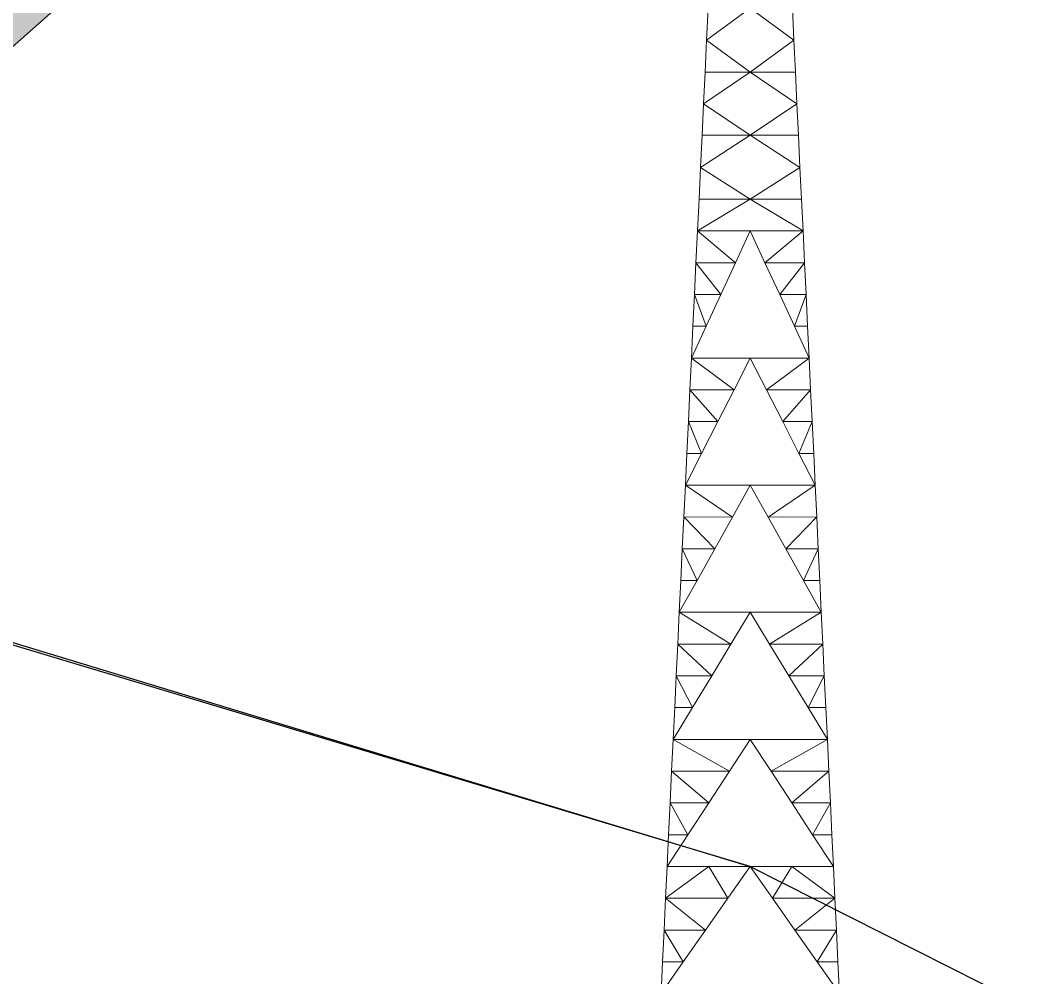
# Model space of a CAD drawing. Header units: millimetres. Extents: x 674 to 5889, y -153 to 3954.
# Drawn here: x 2066.29 to 2106.99, y 1977.63 to 2016.65 of the extents above; entities that cross this region are included whole.
import ezdxf

# ---------------------------------------------------------------- set-up
doc = ezdxf.new("R2010")
doc.units = ezdxf.units.MM
for name, color, linetype, transparency in [('Cables2', 3, 'Continuous', 0.65), ('Effective Aperture Area', 2, 'Continuous', 0.75), ('Effective Aperture2', 2, 'Continuous', 0.9)]:
    doc.layers.add(name, color=color, linetype=linetype, transparency=transparency)
doc.layers.add('Ropes', color=3, linetype='Continuous')
doc.layers.add('Towers', color=1, linetype='Continuous', lineweight=0)

msp = doc.modelspace()

# ---------------------------------------------------------------- hatches: boundary and pattern name
at = {"layer": 'Effective Aperture2'}
h = msp.add_hatch(color=256, dxfattribs=at)
h.dxf.hatch_style = 1
h.paths.add_polyline_path([(1976.072, 1989.293), (1976.072, 2006.44), (1971.758, 2006.44), (1936.318, 1966.733)])
h.paths.add_polyline_path([(1998.611, 2011.403), (1981.172, 2016.64), (1981.172, 2006.44)])
h.paths.add_polyline_path([(2004.167, 2005.237), (2003.566, 2005.838), (2006.701, 2008.973), (1998.611, 2011.403), (1981.172, 2006.44), (1976.072, 2006.44), (1976.072, 1989.293)])
h.paths.add_polyline_path([(2076.395, 2071.454), (2051.767, 2096.082), (1980.862, 2016.64), (1981.172, 2016.64), (1998.611, 2011.403), (2023.398, 2018.457)])
h.paths.add_polyline_path([(2101.023, 2046.826), (2076.395, 2071.454), (2023.398, 2018.457), (2090.697, 2037.61)])
h.paths.add_polyline_path([(2090.697, 2037.61), (2023.398, 2018.457), (2014.384, 2009.444), (2017.991, 2005.838), (2017.795, 2005.642), (2045.543, 1997.308)])
h.paths.add_polyline_path([(2023.398, 2018.457), (1998.611, 2011.403), (2006.701, 2008.973), (2010.778, 2013.05), (2014.384, 2009.444)])
h.paths.add_polyline_path([(2045.543, 1997.308), (2017.795, 2005.642), (2010.778, 1998.625), (2010.177, 1999.226), (1976.072, 1939.129), (1976.072, 1935.304)])
h.paths.add_polyline_path([(1976.072, 1939.129), (1971.674, 1931.378), (1976.072, 1935.304)])

# ---------------------------------------------------------------- linework, layer by layer
at = {"layer": 'Cables2'}
msp.add_line((2017.991, 2005.838), (2096.072, 1982.133), dxfattribs=at)
at = {"layer": 'Effective Aperture Area'}
msp.add_line((1971.674, 1931.378), (2101.023, 2046.826), dxfattribs=at)
at = {"layer": 'Ropes'}
for q in [(1981.172, 2016.64), (2211.072, 1924.14)]:
    msp.add_line((2096.072, 1982.133), q, dxfattribs=at)
at = {"layer": 'Towers'}
for p, q in [((2096.072, 2017.126), (2094.292, 2015.819)), ((2096.072, 2017.126), (2094.292, 2015.819)), ((2094.355, 2017.126), (2094.292, 2015.819)), ((2094.355, 2017.126), (2094.292, 2015.819)), ((2094.292, 2015.819), (2094.354, 2017.115)), ((2094.292, 2015.819), (2094.354, 2017.115)), ((2096.073, 2017.126), (2097.852, 2015.819)), ((2096.073, 2017.126), (2097.852, 2015.819)), ((2097.79, 2017.126), (2097.852, 2015.819)), ((2097.79, 2017.126), (2097.852, 2015.819)), ((2097.852, 2015.819), (2097.79, 2017.115)), ((2097.852, 2015.819), (2097.79, 2017.115)), ((2094.292, 2015.819), (2094.23, 2014.524)), ((2094.23, 2014.523), (2094.292, 2015.819)), ((2094.292, 2015.819), (2094.23, 2014.524)), ((2094.23, 2014.523), (2094.292, 2015.819)), ((2094.292, 2015.819), (2096.072, 2014.524)), ((2094.292, 2015.819), (2096.072, 2014.524)), ((2097.852, 2015.819), (2096.072, 2014.524)), ((2097.852, 2015.819), (2096.072, 2014.524)), ((2097.852, 2015.819), (2097.914, 2014.524)), ((2097.914, 2014.523), (2097.852, 2015.819)), ((2097.852, 2015.819), (2097.914, 2014.524)), ((2097.914, 2014.523), (2097.852, 2015.819)), ((2096.072, 2014.524), (2094.168, 2013.228)), ((2096.072, 2014.524), (2094.168, 2013.228)), ((2094.23, 2014.524), (2094.168, 2013.228)), ((2094.23, 2014.524), (2094.168, 2013.228)), ((2094.168, 2013.228), (2094.23, 2014.523)), ((2094.168, 2013.228), (2094.23, 2014.523)), ((2096.072, 2014.524), (2094.23, 2014.523)), ((2096.072, 2014.524), (2094.23, 2014.523)), ((2094.23, 2014.524), (2094.23, 2014.523)), ((2094.23, 2014.524), (2094.23, 2014.523)), ((2096.072, 2014.524), (2097.914, 2014.523)), ((2096.072, 2014.524), (2097.976, 2013.228)), ((2096.072, 2014.524), (2097.914, 2014.523)), ((2096.072, 2014.524), (2097.976, 2013.228)), ((2097.914, 2014.524), (2097.914, 2014.523)), ((2097.914, 2014.524), (2097.976, 2013.228)), ((2097.914, 2014.524), (2097.914, 2014.523)), ((2097.914, 2014.524), (2097.976, 2013.228)), ((2097.976, 2013.228), (2097.914, 2014.523)), ((2097.976, 2013.228), (2097.914, 2014.523)), ((2094.106, 2011.932), (2094.168, 2013.228)), ((2094.106, 2011.932), (2094.168, 2013.228)), ((2094.168, 2013.228), (2094.107, 2011.944)), ((2094.168, 2013.228), (2094.107, 2011.944)), ((2094.168, 2013.228), (2096.072, 2011.944)), ((2094.168, 2013.228), (2096.072, 2011.944)), ((2097.976, 2013.228), (2096.073, 2011.944)), ((2097.976, 2013.228), (2096.073, 2011.944)), ((2097.976, 2013.228), (2098.038, 2011.944)), ((2098.038, 2011.932), (2097.976, 2013.228)), ((2097.976, 2013.228), (2098.038, 2011.944)), ((2098.038, 2011.932), (2097.976, 2013.228)), ((2096.072, 2011.944), (2094.044, 2010.637)), ((2096.072, 2011.944), (2094.044, 2010.637)), ((2094.107, 2011.944), (2094.044, 2010.637)), ((2094.107, 2011.944), (2094.044, 2010.637)), ((2094.044, 2010.637), (2094.106, 2011.932)), ((2094.044, 2010.637), (2094.106, 2011.932)), ((2096.072, 2011.944), (2094.106, 2011.932)), ((2096.072, 2011.944), (2094.106, 2011.932)), ((2094.107, 2011.944), (2094.106, 2011.932)), ((2094.107, 2011.944), (2094.106, 2011.932)), ((2096.073, 2011.944), (2094.107, 2011.944)), ((2094.107, 2011.944), (2096.072, 2011.944)), ((2096.072, 2011.944), (2098.038, 2011.944)), ((2098.038, 2011.944), (2096.073, 2011.944)), ((2096.073, 2011.944), (2098.038, 2011.932)), ((2096.073, 2011.944), (2098.1, 2010.637)), ((2096.073, 2011.944), (2098.038, 2011.932)), ((2096.073, 2011.944), (2098.1, 2010.637)), ((2098.038, 2011.944), (2098.038, 2011.932)), ((2098.038, 2011.944), (2098.1, 2010.637)), ((2098.038, 2011.944), (2098.038, 2011.932)), ((2098.038, 2011.944), (2098.1, 2010.637)), ((2098.1, 2010.637), (2098.038, 2011.932)), ((2098.1, 2010.637), (2098.038, 2011.932)), ((2094.044, 2010.637), (2093.982, 2009.335)), ((2093.982, 2009.341), (2094.044, 2010.637)), ((2094.044, 2010.637), (2093.982, 2009.335)), ((2093.982, 2009.341), (2094.044, 2010.637)), ((2094.044, 2010.637), (2096.073, 2009.335)), ((2094.044, 2010.637), (2096.073, 2009.335)), ((2098.1, 2010.637), (2096.072, 2009.335)), ((2098.1, 2010.637), (2096.072, 2009.335)), ((2098.1, 2010.637), (2098.162, 2009.335)), ((2098.162, 2009.341), (2098.1, 2010.637)), ((2098.1, 2010.637), (2098.162, 2009.335)), ((2098.162, 2009.341), (2098.1, 2010.637)), ((2093.92, 2008.045), (2093.982, 2009.341)), ((2093.92, 2008.045), (2093.982, 2009.341)), ((2096.073, 2009.335), (2093.92, 2008.045)), ((2096.073, 2009.335), (2093.92, 2008.045)), ((2093.982, 2009.335), (2093.92, 2008.045)), ((2093.982, 2009.335), (2093.92, 2008.045)), ((2096.073, 2009.335), (2093.982, 2009.341)), ((2096.073, 2009.335), (2093.982, 2009.341)), ((2093.982, 2009.335), (2093.982, 2009.341)), ((2093.982, 2009.335), (2093.982, 2009.341)), ((2096.072, 2009.335), (2098.162, 2009.341)), ((2096.072, 2009.335), (2098.162, 2009.341)), ((2096.072, 2009.335), (2098.224, 2008.045)), ((2096.072, 2009.335), (2098.224, 2008.045)), ((2098.162, 2009.335), (2098.162, 2009.341)), ((2098.224, 2008.045), (2098.162, 2009.341)), ((2098.162, 2009.335), (2098.162, 2009.341)), ((2098.224, 2008.045), (2098.162, 2009.341)), ((2098.162, 2009.335), (2098.224, 2008.045)), ((2098.162, 2009.335), (2098.224, 2008.045)), ((2093.858, 2006.749), (2093.921, 2008.047)), ((2093.858, 2006.749), (2093.921, 2008.047)), ((2093.92, 2008.045), (2093.858, 2006.749)), ((2093.92, 2008.045), (2093.858, 2006.749)), ((2093.859, 2006.75), (2093.92, 2008.045)), ((2093.859, 2006.75), (2093.92, 2008.045)), ((2096.072, 2008.047), (2093.92, 2008.045)), ((2096.072, 2008.047), (2093.92, 2008.045)), ((2093.921, 2008.047), (2093.92, 2008.045)), ((2093.921, 2008.047), (2093.92, 2008.045)), ((2093.92, 2008.045), (2095.472, 2006.749)), ((2093.92, 2008.045), (2095.472, 2006.749)), ((2096.072, 2008.047), (2093.921, 2008.047)), ((2093.921, 2008.047), (2096.072, 2008.047)), ((2095.472, 2006.749), (2096.072, 2008.047)), ((2095.472, 2006.749), (2096.072, 2008.047)), ((2098.224, 2008.047), (2096.072, 2008.047)), ((2096.072, 2008.047), (2098.224, 2008.047)), ((2096.072, 2008.047), (2098.224, 2008.045)), ((2096.673, 2006.749), (2096.072, 2008.047)), ((2096.072, 2008.047), (2098.224, 2008.045)), ((2096.673, 2006.749), (2096.072, 2008.047)), ((2098.224, 2008.045), (2096.673, 2006.749)), ((2098.224, 2008.045), (2096.673, 2006.749)), ((2098.224, 2008.047), (2098.224, 2008.045)), ((2098.286, 2006.749), (2098.224, 2008.047)), ((2098.224, 2008.047), (2098.224, 2008.045)), ((2098.286, 2006.749), (2098.224, 2008.047)), ((2098.224, 2008.045), (2098.286, 2006.749)), ((2098.286, 2006.75), (2098.224, 2008.045)), ((2098.224, 2008.045), (2098.286, 2006.749)), ((2098.286, 2006.75), (2098.224, 2008.045)), ((2093.859, 2006.75), (2093.797, 2005.455)), ((2093.797, 2005.454), (2093.859, 2006.75)), ((2093.859, 2006.75), (2093.797, 2005.455)), ((2093.797, 2005.454), (2093.859, 2006.75)), ((2093.797, 2005.455), (2093.858, 2006.749)), ((2093.797, 2005.455), (2093.858, 2006.749)), ((2093.858, 2006.749), (2093.859, 2006.75)), ((2093.858, 2006.749), (2093.859, 2006.75)), ((2093.859, 2006.75), (2094.872, 2005.455)), ((2095.472, 2006.749), (2093.859, 2006.75)), ((2093.859, 2006.75), (2094.872, 2005.455)), ((2095.472, 2006.749), (2093.859, 2006.75)), ((2094.872, 2005.455), (2095.472, 2006.749)), ((2094.872, 2005.455), (2095.472, 2006.749)), ((2096.673, 2006.749), (2098.286, 2006.75)), ((2096.673, 2006.749), (2098.286, 2006.75)), ((2097.272, 2005.455), (2096.673, 2006.749)), ((2097.272, 2005.455), (2096.673, 2006.749)), ((2098.286, 2006.75), (2097.272, 2005.455)), ((2098.286, 2006.75), (2097.272, 2005.455)), ((2098.286, 2006.75), (2098.348, 2005.455)), ((2098.286, 2006.749), (2098.286, 2006.75)), ((2098.348, 2005.454), (2098.286, 2006.75)), ((2098.286, 2006.75), (2098.348, 2005.455)), ((2098.286, 2006.749), (2098.286, 2006.75)), ((2098.348, 2005.454), (2098.286, 2006.75)), ((2098.348, 2005.455), (2098.286, 2006.749)), ((2098.348, 2005.455), (2098.286, 2006.749)), ((2093.734, 2004.156), (2093.797, 2005.455)), ((2093.734, 2004.156), (2093.797, 2005.455)), ((2093.797, 2005.454), (2093.734, 2004.156)), ((2093.797, 2005.454), (2093.734, 2004.156)), ((2093.735, 2004.159), (2093.797, 2005.454)), ((2093.735, 2004.159), (2093.797, 2005.454)), ((2094.872, 2005.455), (2093.797, 2005.454)), ((2094.872, 2005.455), (2093.797, 2005.454)), ((2093.797, 2005.455), (2093.797, 2005.454)), ((2093.797, 2005.455), (2093.797, 2005.454)), ((2093.797, 2005.454), (2094.271, 2004.156)), ((2093.797, 2005.454), (2094.271, 2004.156)), ((2094.271, 2004.156), (2094.872, 2005.455)), ((2094.271, 2004.156), (2094.872, 2005.455)), ((2097.873, 2004.156), (2097.272, 2005.455)), ((2097.272, 2005.455), (2098.348, 2005.454)), ((2097.873, 2004.156), (2097.272, 2005.455)), ((2097.272, 2005.455), (2098.348, 2005.454)), ((2098.348, 2005.454), (2097.873, 2004.156)), ((2098.348, 2005.454), (2097.873, 2004.156)), ((2098.41, 2004.156), (2098.348, 2005.455)), ((2098.348, 2005.455), (2098.348, 2005.454)), ((2098.41, 2004.156), (2098.348, 2005.455)), ((2098.348, 2005.455), (2098.348, 2005.454)), ((2098.348, 2005.454), (2098.41, 2004.156)), ((2098.41, 2004.159), (2098.348, 2005.454)), ((2098.348, 2005.454), (2098.41, 2004.156)), ((2098.41, 2004.159), (2098.348, 2005.454)), ((2093.673, 2002.863), (2093.735, 2004.159)), ((2093.673, 2002.863), (2093.735, 2004.159)), ((2093.673, 2002.863), (2094.271, 2004.156)), ((2093.673, 2002.863), (2094.271, 2004.156)), ((2093.673, 2002.863), (2093.734, 2004.156)), ((2093.673, 2002.863), (2093.734, 2004.156)), ((2093.734, 2004.156), (2093.735, 2004.159)), ((2093.734, 2004.156), (2093.735, 2004.159)), ((2094.271, 2004.156), (2093.735, 2004.159)), ((2094.271, 2004.156), (2093.735, 2004.159)), ((2097.873, 2004.156), (2098.41, 2004.159)), ((2097.873, 2004.156), (2098.41, 2004.159)), ((2098.472, 2002.863), (2097.873, 2004.156)), ((2098.472, 2002.863), (2097.873, 2004.156)), ((2098.41, 2004.156), (2098.41, 2004.159)), ((2098.472, 2002.863), (2098.41, 2004.159)), ((2098.41, 2004.156), (2098.41, 2004.159)), ((2098.472, 2002.863), (2098.41, 2004.159)), ((2098.472, 2002.863), (2098.41, 2004.156)), ((2098.472, 2002.863), (2098.41, 2004.156)), ((2093.673, 2002.863), (2093.611, 2001.567)), ((2093.611, 2001.567), (2093.673, 2002.863)), ((2093.673, 2002.863), (2093.611, 2001.567)), ((2093.611, 2001.567), (2093.673, 2002.863)), ((2093.611, 2001.567), (2093.673, 2002.862)), ((2093.611, 2001.567), (2093.673, 2002.862)), ((2093.673, 2002.863), (2095.411, 2001.567)), ((2096.072, 2002.862), (2093.673, 2002.863)), ((2093.673, 2002.863), (2095.411, 2001.567)), ((2096.072, 2002.862), (2093.673, 2002.863)), ((2093.673, 2002.862), (2093.673, 2002.863)), ((2093.673, 2002.862), (2093.673, 2002.863)), ((2096.072, 2002.862), (2093.673, 2002.862)), ((2093.673, 2002.862), (2096.072, 2002.862)), ((2095.411, 2001.567), (2096.072, 2002.862)), ((2095.411, 2001.567), (2096.072, 2002.862)), ((2096.072, 2002.862), (2098.472, 2002.863)), ((2096.072, 2002.862), (2098.472, 2002.863)), ((2098.472, 2002.862), (2096.072, 2002.862)), ((2096.072, 2002.862), (2098.472, 2002.862)), ((2096.734, 2001.567), (2096.072, 2002.862)), ((2096.734, 2001.567), (2096.072, 2002.862)), ((2098.472, 2002.863), (2096.734, 2001.567)), ((2098.472, 2002.863), (2096.734, 2001.567)), ((2098.472, 2002.863), (2098.534, 2001.567)), ((2098.472, 2002.862), (2098.472, 2002.863)), ((2098.534, 2001.567), (2098.472, 2002.863)), ((2098.472, 2002.863), (2098.534, 2001.567)), ((2098.472, 2002.862), (2098.472, 2002.863)), ((2098.534, 2001.567), (2098.472, 2002.863)), ((2098.534, 2001.567), (2098.472, 2002.862)), ((2098.534, 2001.567), (2098.472, 2002.862)), ((2093.549, 2000.271), (2093.611, 2001.567)), ((2093.611, 2001.567), (2093.549, 2000.271)), ((2093.549, 2000.272), (2093.611, 2001.567)), ((2093.549, 2000.271), (2093.611, 2001.567)), ((2093.611, 2001.567), (2093.549, 2000.271)), ((2093.549, 2000.272), (2093.611, 2001.567)), ((2093.611, 2001.567), (2094.749, 2000.271)), ((2095.411, 2001.567), (2093.611, 2001.567)), ((2093.611, 2001.567), (2094.749, 2000.271)), ((2095.411, 2001.567), (2093.611, 2001.567)), ((2093.611, 2001.567), (2093.611, 2001.567)), ((2093.611, 2001.567), (2093.611, 2001.567)), ((2094.749, 2000.271), (2095.411, 2001.567)), ((2094.749, 2000.271), (2095.411, 2001.567)), ((2097.396, 2000.271), (2096.734, 2001.567)), ((2096.734, 2001.567), (2098.534, 2001.567)), ((2097.396, 2000.271), (2096.734, 2001.567)), ((2096.734, 2001.567), (2098.534, 2001.567)), ((2098.534, 2001.567), (2097.396, 2000.271)), ((2098.534, 2001.567), (2097.396, 2000.271)), ((2098.596, 2000.271), (2098.534, 2001.567)), ((2098.534, 2001.567), (2098.596, 2000.271)), ((2098.534, 2001.567), (2098.534, 2001.567)), ((2098.596, 2000.272), (2098.534, 2001.567)), ((2098.596, 2000.271), (2098.534, 2001.567)), ((2098.534, 2001.567), (2098.596, 2000.271)), ((2098.534, 2001.567), (2098.534, 2001.567)), ((2098.596, 2000.272), (2098.534, 2001.567)), ((2093.549, 2000.272), (2093.487, 1998.977)), ((2093.487, 1998.976), (2093.549, 2000.272)), ((2093.549, 2000.272), (2093.487, 1998.977)), ((2093.487, 1998.976), (2093.549, 2000.272)), ((2093.487, 1998.977), (2093.549, 2000.271)), ((2093.487, 1998.977), (2093.549, 2000.271)), ((2093.549, 2000.272), (2094.087, 1998.977)), ((2094.749, 2000.271), (2093.549, 2000.272)), ((2093.549, 2000.272), (2094.087, 1998.977)), ((2094.749, 2000.271), (2093.549, 2000.272)), ((2093.549, 2000.271), (2093.549, 2000.272)), ((2093.549, 2000.271), (2093.549, 2000.272)), ((2094.087, 1998.977), (2094.749, 2000.271)), ((2094.087, 1998.977), (2094.749, 2000.271)), ((2097.396, 2000.271), (2098.596, 2000.272)), ((2097.396, 2000.271), (2098.596, 2000.272)), ((2098.057, 1998.977), (2097.396, 2000.271)), ((2098.057, 1998.977), (2097.396, 2000.271)), ((2098.596, 2000.272), (2098.057, 1998.977)), ((2098.596, 2000.272), (2098.057, 1998.977)), ((2098.596, 2000.272), (2098.658, 1998.977)), ((2098.596, 2000.271), (2098.596, 2000.272)), ((2098.658, 1998.976), (2098.596, 2000.272)), ((2098.596, 2000.272), (2098.658, 1998.977)), ((2098.596, 2000.271), (2098.596, 2000.272)), ((2098.658, 1998.976), (2098.596, 2000.272)), ((2098.658, 1998.977), (2098.596, 2000.271)), ((2098.658, 1998.977), (2098.596, 2000.271)), ((2093.425, 1997.681), (2094.087, 1998.977)), ((2093.425, 1997.681), (2094.087, 1998.977)), ((2093.425, 1997.681), (2093.487, 1998.977)), ((2093.425, 1997.681), (2093.487, 1998.977)), ((2093.425, 1997.681), (2093.487, 1998.976)), ((2093.425, 1997.681), (2093.487, 1998.976)), ((2094.087, 1998.977), (2093.487, 1998.976)), ((2094.087, 1998.977), (2093.487, 1998.976)), ((2093.487, 1998.977), (2093.487, 1998.976)), ((2093.487, 1998.977), (2093.487, 1998.976)), ((2098.72, 1997.681), (2098.057, 1998.977)), ((2098.057, 1998.977), (2098.658, 1998.976)), ((2098.72, 1997.681), (2098.057, 1998.977)), ((2098.057, 1998.977), (2098.658, 1998.976)), ((2098.72, 1997.681), (2098.658, 1998.977)), ((2098.658, 1998.977), (2098.658, 1998.976)), ((2098.72, 1997.681), (2098.658, 1998.977)), ((2098.658, 1998.977), (2098.658, 1998.976)), ((2098.72, 1997.681), (2098.658, 1998.976)), ((2098.72, 1997.681), (2098.658, 1998.976)), ((2093.425, 1997.681), (2093.363, 1996.382)), ((2093.363, 1996.385), (2093.425, 1997.681)), ((2093.425, 1997.681), (2093.363, 1996.382)), ((2093.363, 1996.385), (2093.425, 1997.681)), ((2093.363, 1996.382), (2093.425, 1997.68)), ((2093.363, 1996.382), (2093.425, 1997.68)), ((2093.425, 1997.681), (2095.347, 1996.382)), ((2093.425, 1997.681), (2096.072, 1997.68)), ((2093.425, 1997.681), (2095.347, 1996.382)), ((2093.425, 1997.681), (2096.072, 1997.68)), ((2093.425, 1997.681), (2093.425, 1997.68)), ((2093.425, 1997.681), (2093.425, 1997.68)), ((2093.425, 1997.68), (2096.072, 1997.68)), ((2096.072, 1997.68), (2093.425, 1997.68)), ((2095.347, 1996.382), (2096.072, 1997.68)), ((2095.347, 1996.382), (2096.072, 1997.68)), ((2098.72, 1997.681), (2096.072, 1997.68)), ((2098.72, 1997.681), (2096.072, 1997.68)), ((2096.072, 1997.68), (2098.72, 1997.68)), ((2098.72, 1997.68), (2096.072, 1997.68)), ((2096.798, 1996.382), (2096.072, 1997.68)), ((2096.798, 1996.382), (2096.072, 1997.68)), ((2098.72, 1997.681), (2096.798, 1996.382)), ((2098.72, 1997.681), (2096.798, 1996.382)), ((2098.72, 1997.681), (2098.782, 1996.382)), ((2098.72, 1997.681), (2098.72, 1997.68)), ((2098.782, 1996.385), (2098.72, 1997.681)), ((2098.72, 1997.681), (2098.782, 1996.382)), ((2098.72, 1997.681), (2098.72, 1997.68)), ((2098.782, 1996.385), (2098.72, 1997.681)), ((2098.782, 1996.382), (2098.72, 1997.68)), ((2098.782, 1996.382), (2098.72, 1997.68)), ((2093.363, 1996.385), (2093.301, 1995.089)), ((2093.301, 1995.089), (2093.363, 1996.385)), ((2093.363, 1996.385), (2093.301, 1995.089)), ((2093.301, 1995.089), (2093.363, 1996.385)), ((2093.301, 1995.089), (2093.363, 1996.382)), ((2093.301, 1995.089), (2093.363, 1996.382)), ((2093.363, 1996.385), (2094.625, 1995.089)), ((2095.347, 1996.382), (2093.363, 1996.385)), ((2093.363, 1996.385), (2094.625, 1995.089)), ((2095.347, 1996.382), (2093.363, 1996.385)), ((2093.363, 1996.382), (2093.363, 1996.385)), ((2093.363, 1996.382), (2093.363, 1996.385)), ((2094.625, 1995.089), (2095.347, 1996.382)), ((2094.625, 1995.089), (2095.347, 1996.382)), ((2096.798, 1996.382), (2098.782, 1996.385)), ((2096.798, 1996.382), (2098.782, 1996.385)), ((2097.52, 1995.089), (2096.798, 1996.382)), ((2097.52, 1995.089), (2096.798, 1996.382)), ((2098.782, 1996.385), (2097.52, 1995.089)), ((2098.782, 1996.385), (2097.52, 1995.089)), ((2098.782, 1996.385), (2098.844, 1995.089)), ((2098.782, 1996.382), (2098.782, 1996.385)), ((2098.844, 1995.089), (2098.782, 1996.385)), ((2098.782, 1996.385), (2098.844, 1995.089)), ((2098.782, 1996.382), (2098.782, 1996.385)), ((2098.844, 1995.089), (2098.782, 1996.385)), ((2098.844, 1995.089), (2098.782, 1996.382)), ((2098.844, 1995.089), (2098.782, 1996.382)), ((2093.239, 1993.794), (2093.301, 1995.089)), ((2093.301, 1995.089), (2093.239, 1993.794)), ((2093.239, 1993.794), (2093.301, 1995.089)), ((2093.239, 1993.794), (2093.301, 1995.089)), ((2093.301, 1995.089), (2093.239, 1993.794)), ((2093.239, 1993.794), (2093.301, 1995.089)), ((2093.301, 1995.089), (2093.901, 1993.794)), ((2094.625, 1995.089), (2093.301, 1995.089)), ((2093.301, 1995.089), (2093.901, 1993.794)), ((2094.625, 1995.089), (2093.301, 1995.089)), ((2093.301, 1995.089), (2093.301, 1995.089)), ((2093.301, 1995.089), (2093.301, 1995.089)), ((2093.901, 1993.794), (2094.625, 1995.089)), ((2093.901, 1993.794), (2094.625, 1995.089)), ((2098.244, 1993.794), (2097.52, 1995.089)), ((2097.52, 1995.089), (2098.844, 1995.089)), ((2098.244, 1993.794), (2097.52, 1995.089)), ((2097.52, 1995.089), (2098.844, 1995.089)), ((2098.844, 1995.089), (2098.244, 1993.794)), ((2098.844, 1995.089), (2098.244, 1993.794)), ((2098.906, 1993.794), (2098.844, 1995.089)), ((2098.844, 1995.089), (2098.906, 1993.794)), ((2098.844, 1995.089), (2098.844, 1995.089)), ((2098.906, 1993.794), (2098.844, 1995.089)), ((2098.906, 1993.794), (2098.844, 1995.089)), ((2098.844, 1995.089), (2098.906, 1993.794)), ((2098.844, 1995.089), (2098.844, 1995.089)), ((2098.906, 1993.794), (2098.844, 1995.089)), ((2093.177, 1992.498), (2093.901, 1993.794)), ((2093.177, 1992.498), (2093.901, 1993.794)), ((2093.177, 1992.498), (2093.239, 1993.794)), ((2093.177, 1992.498), (2093.239, 1993.794)), ((2093.177, 1992.498), (2093.239, 1993.794)), ((2093.177, 1992.498), (2093.239, 1993.794)), ((2093.901, 1993.794), (2093.239, 1993.794)), ((2093.901, 1993.794), (2093.239, 1993.794)), ((2093.239, 1993.794), (2093.239, 1993.794)), ((2093.239, 1993.794), (2093.239, 1993.794)), ((2098.968, 1992.498), (2098.244, 1993.794)), ((2098.244, 1993.794), (2098.906, 1993.794)), ((2098.968, 1992.498), (2098.244, 1993.794)), ((2098.244, 1993.794), (2098.906, 1993.794)), ((2098.968, 1992.498), (2098.906, 1993.794)), ((2098.906, 1993.794), (2098.906, 1993.794)), ((2098.968, 1992.498), (2098.906, 1993.794)), ((2098.968, 1992.498), (2098.906, 1993.794)), ((2098.906, 1993.794), (2098.906, 1993.794)), ((2098.968, 1992.498), (2098.906, 1993.794)), ((2093.115, 1991.201), (2093.177, 1992.498)), ((2093.177, 1992.498), (2093.115, 1991.201)), ((2093.115, 1991.202), (2093.177, 1992.498)), ((2093.115, 1991.201), (2093.177, 1992.498)), ((2093.177, 1992.498), (2093.115, 1991.201)), ((2093.115, 1991.202), (2093.177, 1992.498)), ((2094.625, 1992.498), (2093.177, 1992.498)), ((2096.072, 1992.498), (2093.177, 1992.498)), ((2093.177, 1992.498), (2096.072, 1992.498)), ((2093.177, 1992.498), (2095.286, 1991.201)), ((2096.072, 1992.498), (2093.177, 1992.498)), ((2093.177, 1992.498), (2095.286, 1991.201)), ((2096.072, 1992.498), (2093.177, 1992.498)), ((2093.177, 1992.498), (2093.177, 1992.498)), ((2093.177, 1992.498), (2093.177, 1992.498)), ((2097.52, 1992.498), (2094.625, 1992.498)), ((2094.625, 1992.498), (2097.52, 1992.498)), ((2094.625, 1992.498), (2094.625, 1992.498)), ((2095.286, 1991.201), (2096.072, 1992.498)), ((2095.286, 1991.201), (2096.072, 1992.498)), ((2096.072, 1992.498), (2096.072, 1992.498)), ((2096.072, 1992.498), (2096.072, 1992.498)), ((2098.968, 1992.498), (2096.072, 1992.498)), ((2096.072, 1992.498), (2098.968, 1992.498)), ((2096.859, 1991.201), (2096.072, 1992.498)), ((2096.072, 1992.498), (2098.968, 1992.498)), ((2096.859, 1991.201), (2096.072, 1992.498)), ((2096.072, 1992.498), (2098.968, 1992.498)), ((2098.968, 1992.498), (2096.859, 1991.201)), ((2098.968, 1992.498), (2096.859, 1991.201)), ((2097.52, 1992.498), (2098.968, 1992.498)), ((2097.52, 1992.498), (2097.52, 1992.498)), ((2099.03, 1991.201), (2098.968, 1992.498)), ((2098.968, 1992.498), (2099.03, 1991.201)), ((2098.968, 1992.498), (2098.968, 1992.498)), ((2099.03, 1991.202), (2098.968, 1992.498)), ((2099.03, 1991.201), (2098.968, 1992.498)), ((2098.968, 1992.498), (2099.03, 1991.201)), ((2098.968, 1992.498), (2098.968, 1992.498)), ((2099.03, 1991.202), (2098.968, 1992.498)), ((2093.115, 1991.202), (2093.053, 1989.907)), ((2093.053, 1989.907), (2093.115, 1991.202)), ((2093.115, 1991.202), (2093.053, 1989.907)), ((2093.053, 1989.907), (2093.115, 1991.202)), ((2093.053, 1989.907), (2093.115, 1991.201)), ((2093.053, 1989.907), (2093.115, 1991.201)), ((2093.115, 1991.202), (2094.501, 1989.907)), ((2095.286, 1991.201), (2093.115, 1991.202)), ((2093.115, 1991.202), (2094.501, 1989.907)), ((2095.286, 1991.201), (2093.115, 1991.202)), ((2093.115, 1991.201), (2093.115, 1991.202)), ((2093.115, 1991.201), (2093.115, 1991.202)), ((2094.501, 1989.907), (2095.286, 1991.201)), ((2094.501, 1989.907), (2095.286, 1991.201)), ((2096.859, 1991.201), (2099.03, 1991.202)), ((2096.859, 1991.201), (2099.03, 1991.202)), ((2097.644, 1989.907), (2096.859, 1991.201)), ((2097.644, 1989.907), (2096.859, 1991.201)), ((2099.03, 1991.202), (2097.644, 1989.907)), ((2099.03, 1991.202), (2097.644, 1989.907)), ((2099.03, 1991.202), (2099.092, 1989.907)), ((2099.03, 1991.201), (2099.03, 1991.202)), ((2099.092, 1989.907), (2099.03, 1991.202)), ((2099.03, 1991.202), (2099.092, 1989.907)), ((2099.03, 1991.201), (2099.03, 1991.202)), ((2099.092, 1989.907), (2099.03, 1991.202)), ((2099.092, 1989.907), (2099.03, 1991.201)), ((2099.092, 1989.907), (2099.03, 1991.201)), ((2092.991, 1988.611), (2093.053, 1989.907)), ((2093.053, 1989.907), (2092.991, 1988.611)), ((2092.991, 1988.611), (2093.053, 1989.907)), ((2092.991, 1988.611), (2093.053, 1989.907)), ((2093.053, 1989.907), (2092.991, 1988.611)), ((2092.991, 1988.611), (2093.053, 1989.907)), ((2093.053, 1989.907), (2093.715, 1988.611)), ((2094.501, 1989.907), (2093.053, 1989.907)), ((2093.053, 1989.907), (2093.715, 1988.611)), ((2094.501, 1989.907), (2093.053, 1989.907)), ((2093.053, 1989.907), (2093.053, 1989.907)), ((2093.053, 1989.907), (2093.053, 1989.907)), ((2093.715, 1988.611), (2094.501, 1989.907)), ((2093.715, 1988.611), (2094.501, 1989.907)), ((2098.43, 1988.611), (2097.644, 1989.907)), ((2097.644, 1989.907), (2099.092, 1989.907)), ((2098.43, 1988.611), (2097.644, 1989.907)), ((2097.644, 1989.907), (2099.092, 1989.907)), ((2099.092, 1989.907), (2098.43, 1988.611)), ((2099.092, 1989.907), (2098.43, 1988.611)), ((2099.154, 1988.611), (2099.092, 1989.907)), ((2099.092, 1989.907), (2099.154, 1988.611)), ((2099.092, 1989.907), (2099.092, 1989.907)), ((2099.154, 1988.611), (2099.092, 1989.907)), ((2099.154, 1988.611), (2099.092, 1989.907)), ((2099.092, 1989.907), (2099.154, 1988.611)), ((2099.092, 1989.907), (2099.092, 1989.907)), ((2099.154, 1988.611), (2099.092, 1989.907)), ((2092.929, 1987.316), (2093.715, 1988.611)), ((2092.929, 1987.316), (2093.715, 1988.611)), ((2092.929, 1987.316), (2092.991, 1988.611)), ((2092.929, 1987.316), (2092.991, 1988.611)), ((2092.929, 1987.316), (2092.991, 1988.611)), ((2092.929, 1987.316), (2092.991, 1988.611)), ((2093.715, 1988.611), (2092.991, 1988.611)), ((2093.715, 1988.611), (2092.991, 1988.611)), ((2092.991, 1988.611), (2092.991, 1988.611)), ((2092.991, 1988.611), (2092.991, 1988.611)), ((2099.216, 1987.316), (2098.43, 1988.611)), ((2098.43, 1988.611), (2099.154, 1988.611)), ((2099.216, 1987.316), (2098.43, 1988.611)), ((2098.43, 1988.611), (2099.154, 1988.611)), ((2099.216, 1987.316), (2099.154, 1988.611)), ((2099.154, 1988.611), (2099.154, 1988.611)), ((2099.216, 1987.316), (2099.154, 1988.611)), ((2099.216, 1987.316), (2099.154, 1988.611)), ((2099.154, 1988.611), (2099.154, 1988.611)), ((2099.216, 1987.316), (2099.154, 1988.611)), ((2092.867, 1986.02), (2092.929, 1987.316)), ((2092.929, 1987.316), (2092.867, 1986.02)), ((2092.867, 1986.02), (2092.929, 1987.316)), ((2092.867, 1986.02), (2092.929, 1987.316)), ((2092.929, 1987.316), (2092.867, 1986.02)), ((2092.867, 1986.02), (2092.929, 1987.316)), ((2094.501, 1987.316), (2092.929, 1987.316)), ((2092.929, 1987.316), (2096.072, 1987.316)), ((2096.072, 1987.316), (2092.929, 1987.316)), ((2092.929, 1987.316), (2095.224, 1986.02)), ((2096.072, 1987.316), (2092.929, 1987.316)), ((2092.929, 1987.316), (2095.224, 1986.02)), ((2096.072, 1987.316), (2092.929, 1987.316)), ((2097.644, 1987.316), (2094.501, 1987.316)), ((2094.501, 1987.316), (2097.644, 1987.316)), ((2095.224, 1986.02), (2096.072, 1987.316)), ((2095.224, 1986.02), (2096.072, 1987.316)), ((2096.072, 1987.316), (2099.216, 1987.316)), ((2099.216, 1987.316), (2096.072, 1987.316)), ((2096.92, 1986.02), (2096.072, 1987.316)), ((2096.072, 1987.316), (2099.216, 1987.316)), ((2096.92, 1986.02), (2096.072, 1987.316)), ((2096.072, 1987.316), (2099.216, 1987.316)), ((2099.216, 1987.316), (2096.92, 1986.02)), ((2099.216, 1987.316), (2096.92, 1986.02)), ((2097.644, 1987.316), (2099.216, 1987.316)), ((2099.278, 1986.02), (2099.216, 1987.316)), ((2099.216, 1987.316), (2099.278, 1986.02)), ((2099.278, 1986.02), (2099.216, 1987.316)), ((2099.278, 1986.02), (2099.216, 1987.316)), ((2099.216, 1987.316), (2099.278, 1986.02)), ((2099.278, 1986.02), (2099.216, 1987.316)), ((2092.805, 1984.724), (2092.867, 1986.02)), ((2092.867, 1986.02), (2092.805, 1984.724)), ((2092.805, 1984.724), (2092.867, 1986.02)), ((2092.805, 1984.724), (2092.867, 1986.02)), ((2092.867, 1986.02), (2092.805, 1984.724)), ((2092.805, 1984.724), (2092.867, 1986.02)), ((2092.867, 1986.02), (2094.377, 1984.724)), ((2095.224, 1986.02), (2092.867, 1986.02)), ((2092.867, 1986.02), (2094.377, 1984.724)), ((2095.224, 1986.02), (2092.867, 1986.02)), ((2092.867, 1986.02), (2092.867, 1986.02)), ((2092.867, 1986.02), (2092.867, 1986.02)), ((2094.377, 1984.724), (2095.224, 1986.02)), ((2094.377, 1984.724), (2095.224, 1986.02)), ((2097.768, 1984.724), (2096.92, 1986.02)), ((2096.92, 1986.02), (2099.278, 1986.02)), ((2097.768, 1984.724), (2096.92, 1986.02)), ((2096.92, 1986.02), (2099.278, 1986.02)), ((2099.278, 1986.02), (2097.768, 1984.724)), ((2099.278, 1986.02), (2097.768, 1984.724)), ((2099.34, 1984.724), (2099.278, 1986.02)), ((2099.278, 1986.02), (2099.34, 1984.724)), ((2099.278, 1986.02), (2099.278, 1986.02)), ((2099.34, 1984.724), (2099.278, 1986.02)), ((2099.34, 1984.724), (2099.278, 1986.02)), ((2099.278, 1986.02), (2099.34, 1984.724)), ((2099.278, 1986.02), (2099.278, 1986.02)), ((2099.34, 1984.724), (2099.278, 1986.02)), ((2092.743, 1983.426), (2092.805, 1984.724)), ((2092.805, 1984.724), (2092.743, 1983.426)), ((2092.743, 1983.429), (2092.805, 1984.724)), ((2092.743, 1983.426), (2092.805, 1984.724)), ((2092.805, 1984.724), (2092.743, 1983.426)), ((2092.743, 1983.429), (2092.805, 1984.724)), ((2092.805, 1984.724), (2093.527, 1983.426)), ((2094.377, 1984.724), (2092.805, 1984.724)), ((2092.805, 1984.724), (2093.527, 1983.426)), ((2094.377, 1984.724), (2092.805, 1984.724)), ((2093.527, 1983.426), (2094.377, 1984.724)), ((2093.527, 1983.426), (2094.377, 1984.724)), ((2098.617, 1983.426), (2097.768, 1984.724)), ((2097.768, 1984.724), (2099.34, 1984.724)), ((2098.617, 1983.426), (2097.768, 1984.724)), ((2097.768, 1984.724), (2099.34, 1984.724)), ((2099.34, 1984.724), (2098.617, 1983.426)), ((2099.34, 1984.724), (2098.617, 1983.426)), ((2099.402, 1983.426), (2099.34, 1984.724)), ((2099.34, 1984.724), (2099.402, 1983.426)), ((2099.401, 1983.429), (2099.34, 1984.724)), ((2099.402, 1983.426), (2099.34, 1984.724)), ((2099.34, 1984.724), (2099.402, 1983.426)), ((2099.401, 1983.429), (2099.34, 1984.724)), ((2092.681, 1982.133), (2092.743, 1983.429)), ((2092.681, 1982.133), (2092.743, 1983.429)), ((2092.681, 1982.133), (2093.527, 1983.426)), ((2092.681, 1982.133), (2093.527, 1983.426)), ((2092.681, 1982.133), (2092.743, 1983.426)), ((2092.681, 1982.133), (2092.743, 1983.426)), ((2093.527, 1983.426), (2092.743, 1983.429)), ((2093.527, 1983.426), (2092.743, 1983.429)), ((2092.743, 1983.426), (2092.743, 1983.429)), ((2092.743, 1983.426), (2092.743, 1983.429)), ((2098.617, 1983.426), (2099.401, 1983.429)), ((2098.617, 1983.426), (2099.401, 1983.429)), ((2099.463, 1982.133), (2098.617, 1983.426)), ((2099.463, 1982.133), (2098.617, 1983.426)), ((2099.402, 1983.426), (2099.401, 1983.429)), ((2099.463, 1982.133), (2099.401, 1983.429)), ((2099.402, 1983.426), (2099.401, 1983.429)), ((2099.463, 1982.133), (2099.401, 1983.429)), ((2099.463, 1982.133), (2099.402, 1983.426)), ((2099.463, 1982.133), (2099.402, 1983.426)), ((2094.377, 1982.133), (2092.619, 1980.838)), ((2094.377, 1982.133), (2092.619, 1980.838)), ((2092.619, 1980.838), (2092.681, 1982.133)), ((2092.681, 1982.133), (2092.619, 1980.838)), ((2092.619, 1980.838), (2092.681, 1982.133)), ((2092.619, 1980.838), (2092.681, 1982.133)), ((2092.619, 1980.838), (2092.681, 1982.133)), ((2092.681, 1982.133), (2092.619, 1980.838)), ((2092.619, 1980.838), (2092.681, 1982.133)), ((2092.619, 1980.838), (2092.681, 1982.133)), ((2094.377, 1982.133), (2092.681, 1982.133)), ((2094.377, 1982.133), (2092.681, 1982.133)), ((2093.529, 1982.133), (2092.681, 1982.133)), ((2092.681, 1982.133), (2093.529, 1982.133)), ((2092.681, 1982.133), (2094.377, 1982.133)), ((2092.681, 1982.133), (2094.377, 1982.133)), ((2096.072, 1982.133), (2092.681, 1982.133)), ((2092.681, 1982.133), (2096.072, 1982.133)), ((2094.377, 1982.133), (2092.681, 1982.133)), ((2094.377, 1982.133), (2092.681, 1982.133)), ((2095.225, 1982.133), (2094.377, 1982.133)), ((2094.377, 1982.133), (2095.225, 1982.133)), ((2095.163, 1980.838), (2094.377, 1982.133)), ((2096.072, 1982.133), (2094.377, 1982.133)), ((2095.163, 1980.838), (2094.377, 1982.133)), ((2096.072, 1982.133), (2094.377, 1982.133)), ((2095.163, 1980.838), (2096.072, 1982.133)), ((2095.163, 1980.838), (2096.072, 1982.133)), ((2096.92, 1982.133), (2095.225, 1982.133)), ((2096.92, 1982.133), (2095.225, 1982.133)), ((2099.463, 1982.133), (2096.072, 1982.133)), ((2096.072, 1982.133), (2099.463, 1982.133)), ((2096.982, 1980.838), (2096.072, 1982.133)), ((2096.072, 1982.133), (2097.768, 1982.133)), ((2096.982, 1980.838), (2096.072, 1982.133)), ((2096.072, 1982.133), (2097.768, 1982.133)), ((2097.768, 1982.133), (2096.92, 1982.133)), ((2097.768, 1982.133), (2096.92, 1982.133)), ((2096.982, 1980.838), (2097.768, 1982.133)), ((2096.982, 1980.838), (2097.768, 1982.133)), ((2099.463, 1982.133), (2097.768, 1982.133)), ((2097.768, 1982.133), (2099.463, 1982.133)), ((2099.463, 1982.133), (2097.768, 1982.133)), ((2099.463, 1982.133), (2097.768, 1982.133)), ((2097.768, 1982.133), (2099.525, 1980.838)), ((2097.768, 1982.133), (2099.463, 1982.133)), ((2097.768, 1982.133), (2099.525, 1980.838)), ((2097.768, 1982.133), (2099.463, 1982.133)), ((2099.463, 1982.133), (2098.616, 1982.133)), ((2098.616, 1982.133), (2099.463, 1982.133)), ((2099.525, 1980.838), (2099.463, 1982.133)), ((2099.463, 1982.133), (2099.525, 1980.838)), ((2099.525, 1980.838), (2099.463, 1982.133)), ((2099.525, 1980.838), (2099.463, 1982.133)), ((2099.525, 1980.838), (2099.463, 1982.133)), ((2099.463, 1982.133), (2099.525, 1980.838)), ((2099.525, 1980.838), (2099.463, 1982.133)), ((2099.525, 1980.838), (2099.463, 1982.133)), ((2092.557, 1979.542), (2092.619, 1980.838)), ((2092.619, 1980.838), (2092.557, 1979.542)), ((2092.557, 1979.542), (2092.619, 1980.838)), ((2092.557, 1979.542), (2092.619, 1980.838)), ((2092.619, 1980.838), (2092.557, 1979.542)), ((2092.557, 1979.542), (2092.619, 1980.838)), ((2094.253, 1979.542), (2092.619, 1980.838)), ((2092.619, 1980.838), (2095.163, 1980.838)), ((2094.253, 1979.542), (2092.619, 1980.838)), ((2092.619, 1980.838), (2095.163, 1980.838)), ((2092.619, 1980.838), (2092.619, 1980.838)), ((2092.619, 1980.838), (2092.619, 1980.838)), ((2095.163, 1980.838), (2094.253, 1979.542)), ((2095.163, 1980.838), (2094.253, 1979.542)), ((2096.982, 1980.838), (2097.892, 1979.542)), ((2099.525, 1980.838), (2096.982, 1980.838)), ((2096.982, 1980.838), (2097.892, 1979.542)), ((2099.525, 1980.838), (2096.982, 1980.838)), ((2097.892, 1979.542), (2099.525, 1980.838)), ((2097.892, 1979.542), (2099.525, 1980.838)), ((2099.587, 1979.542), (2099.525, 1980.838)), ((2099.525, 1980.838), (2099.587, 1979.542)), ((2099.525, 1980.838), (2099.525, 1980.838)), ((2099.587, 1979.542), (2099.525, 1980.838)), ((2099.587, 1979.542), (2099.525, 1980.838)), ((2099.525, 1980.838), (2099.587, 1979.542)), ((2099.525, 1980.838), (2099.525, 1980.838)), ((2099.587, 1979.542), (2099.525, 1980.838)), ((2092.495, 1978.246), (2092.557, 1979.542)), ((2092.557, 1979.542), (2092.495, 1978.246)), ((2092.495, 1978.246), (2092.557, 1979.542)), ((2092.495, 1978.246), (2092.557, 1979.542)), ((2092.557, 1979.542), (2092.495, 1978.246)), ((2092.495, 1978.246), (2092.557, 1979.542)), ((2092.557, 1979.542), (2093.343, 1978.246)), ((2094.253, 1979.542), (2092.557, 1979.542)), ((2092.557, 1979.542), (2093.343, 1978.246)), ((2094.253, 1979.542), (2092.557, 1979.542)), ((2093.343, 1978.246), (2094.253, 1979.542)), ((2093.343, 1978.246), (2094.253, 1979.542)), ((2098.802, 1978.246), (2097.892, 1979.542)), ((2097.892, 1979.542), (2099.587, 1979.542)), ((2098.802, 1978.246), (2097.892, 1979.542)), ((2097.892, 1979.542), (2099.587, 1979.542)), ((2099.587, 1979.542), (2098.802, 1978.246)), ((2099.587, 1979.542), (2098.802, 1978.246)), ((2099.649, 1978.246), (2099.587, 1979.542)), ((2099.587, 1979.542), (2099.649, 1978.246)), ((2099.649, 1978.246), (2099.587, 1979.542)), ((2099.649, 1978.246), (2099.587, 1979.542)), ((2099.587, 1979.542), (2099.649, 1978.246)), ((2099.649, 1978.246), (2099.587, 1979.542)), ((2092.433, 1976.951), (2093.343, 1978.246)), ((2092.433, 1976.951), (2093.343, 1978.246)), ((2092.433, 1976.951), (2092.495, 1978.246)), ((2092.433, 1976.951), (2092.495, 1978.246)), ((2092.433, 1976.951), (2092.495, 1978.246)), ((2092.433, 1976.951), (2092.495, 1978.246)), ((2093.343, 1978.246), (2092.495, 1978.246)), ((2093.343, 1978.246), (2092.495, 1978.246)), ((2092.495, 1978.246), (2092.495, 1978.246)), ((2092.495, 1978.246), (2092.495, 1978.246)), ((2099.711, 1976.951), (2098.802, 1978.246)), ((2098.802, 1978.246), (2099.649, 1978.246)), ((2099.711, 1976.951), (2098.802, 1978.246)), ((2098.802, 1978.246), (2099.649, 1978.246)), ((2099.711, 1976.951), (2099.649, 1978.246)), ((2099.649, 1978.246), (2099.649, 1978.246)), ((2099.711, 1976.951), (2099.649, 1978.246)), ((2099.711, 1976.951), (2099.649, 1978.246)), ((2099.649, 1978.246), (2099.649, 1978.246)), ((2099.711, 1976.951), (2099.649, 1978.246))]:
    msp.add_line(p, q, dxfattribs=at)

doc.saveas('drawing.dxf')
